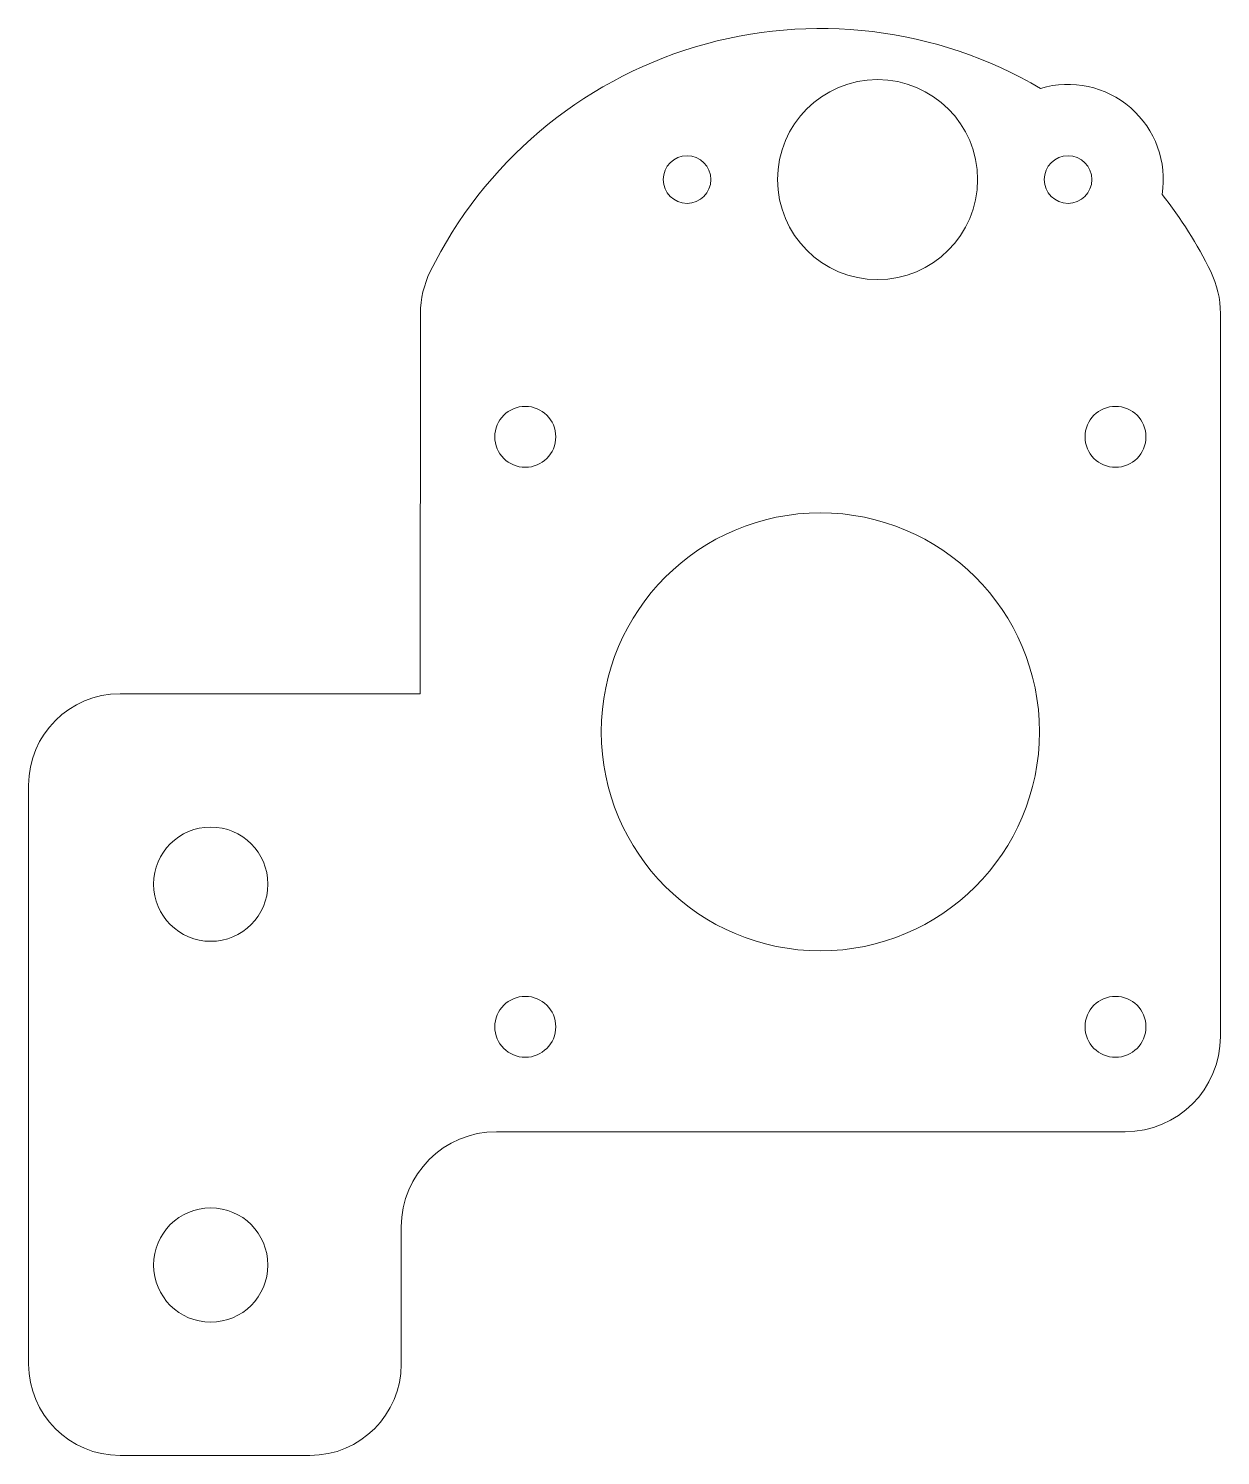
# Model space of a CAD drawing. Header units: millimetres. Extents: x 122.7 to 185.3, y 121.9 to 196.8.
import ezdxf

# ---------------------------------------------------------------- set-up
doc = ezdxf.new("R2010")
doc.units = ezdxf.units.MM
doc.layers.add('VISIBLE', color=7, linetype='Continuous', lineweight=0)

msp = doc.modelspace()

# ---------------------------------------------------------------- linework, layer by layer
at = {"layer": 'VISIBLE'}
for p, q in [((143.277, 161.864), (143.293, 181.834)), ((185.284, 181.832), (185.284, 143.864)), ((127.521, 161.864), (143.277, 161.864)), ((122.721, 126.664), (122.721, 157.064)), ((180.284, 138.864), (147.284, 138.864)), ((142.284, 133.864), (142.284, 126.664)), ((137.484, 121.864), (127.521, 121.864))]:
    msp.add_line(p, q, dxfattribs=at)
for centre, radius in [((167.284, 188.864), 5.25), ((157.284, 188.864), 1.25), ((177.284, 188.864), 1.25), ((148.793, 175.355), 1.6), ((179.775, 175.355), 1.6), ((164.284, 159.864), 11.5), ((132.284, 151.864), 3), ((148.793, 144.373), 1.6), ((179.775, 144.373), 1.6), ((132.284, 131.864), 3)]:
    msp.add_circle(centre, radius, dxfattribs=at)
for centre, radius, start, end in [((164.289, 173.975), 22.82, 59.57329, 153.84541), ((177.284, 188.864), 5, 351.05987, 106.71131), ((164.289, 173.975), 22.82, 26.16114, 38.1979), ((148.293, 181.83), 5, 153.84541, 179.95259), ((180.284, 181.832), 5, 0, 26.16114), ((127.521, 157.064), 4.8, 90, 180), ((180.284, 143.864), 5, 270, 0), ((147.284, 133.864), 5, 90, 180), ((127.521, 126.664), 4.8, 180, 270), ((137.484, 126.664), 4.8, 270, 0)]:
    msp.add_arc(centre, radius, start, end, dxfattribs=at)

doc.saveas('drawing.dxf')
